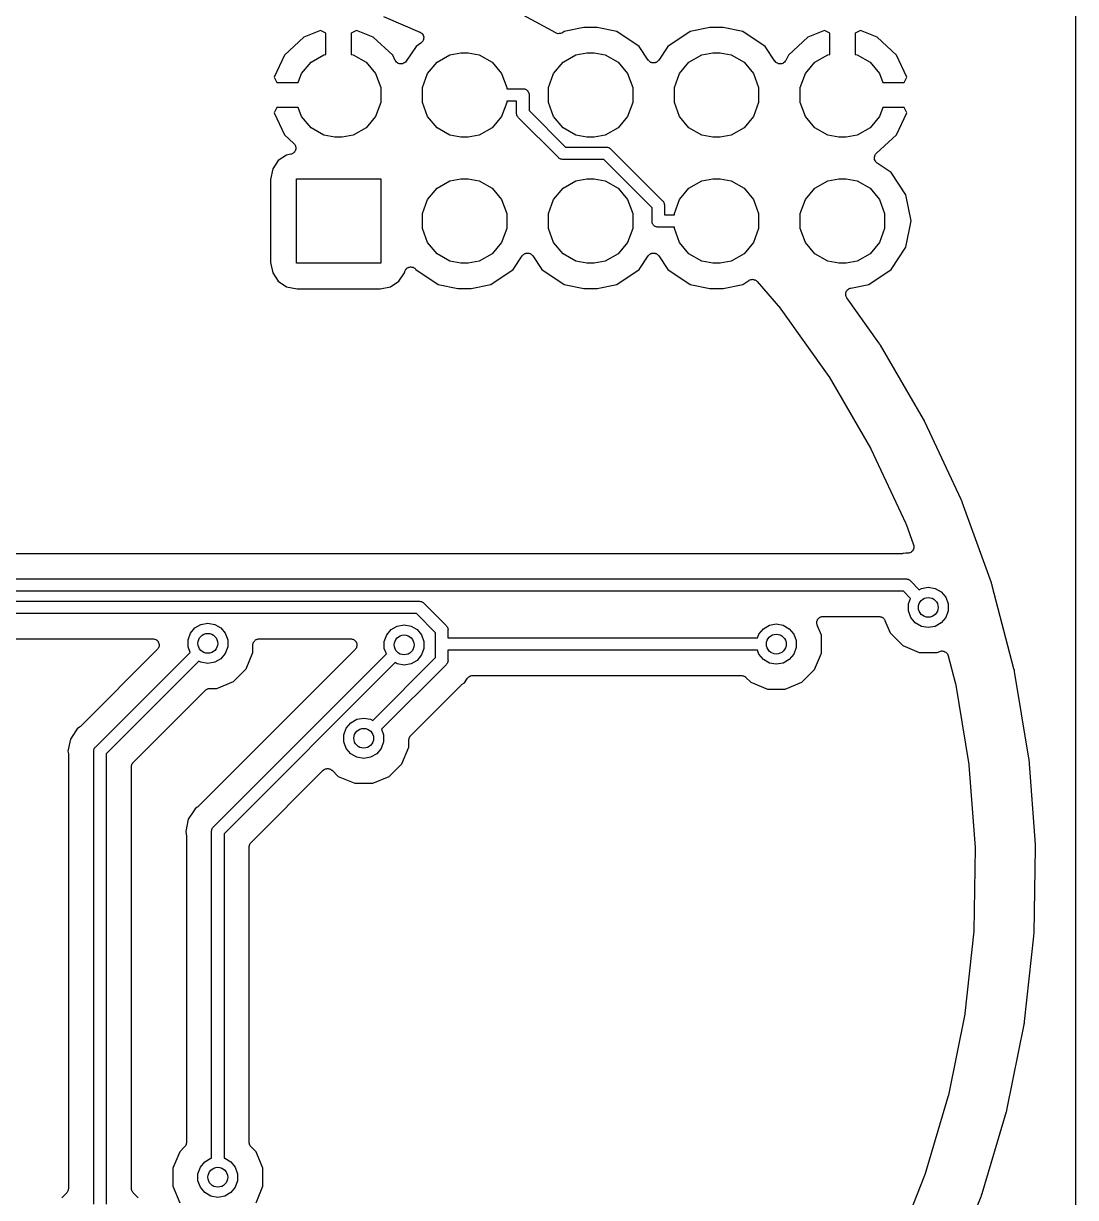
# Model space of a CAD drawing. Extents: x 10 to 287, y -200 to -10.
# Drawn here: x 141.86 to 163.07, y -122.05 to -98.38 of the extents above; entities that cross this region are included whole.
import ezdxf

# ---------------------------------------------------------------- set-up
doc = ezdxf.new("R2010")
doc.units = 0
doc.header["$MEASUREMENT"] = 0
doc.layers.add('BLACK', color=7, linetype='CONTINUOUS')

msp = doc.modelspace()

# ---------------------------------------------------------------- linework, layer by layer
at = {"layer": 'BLACK', "linetype": 'CONTINUOUS'}
for p, q in [((163.068, -79.375), (163.068, -136.271)), ((152.592, -98.5726), (151.212, -97.8215)), ((149.118, -98.2386), (149.849, -98.5544)), ((147.511, -98.6592), (147.118, -99.0175)), ((147.846, -98.5207), (147.511, -98.6592)), ((147.955, -98.5784), (147.846, -98.5207)), ((147.955, -99.0037), (147.955, -98.5784)), ((148.572, -98.5207), (148.463, -98.5784)), ((148.463, -98.5784), (148.463, -99.0037)), ((148.907, -98.6592), (148.572, -98.5207)), ((149.3, -99.0175), (148.907, -98.6592)), ((149.849, -98.5544), (149.852, -98.5562)), ((149.852, -98.5562), (149.855, -98.5571)), ((149.855, -98.5571), (149.87, -98.5683)), ((149.87, -98.5683), (149.886, -98.5787)), ((149.886, -98.5787), (149.888, -98.5813)), ((149.888, -98.5813), (149.89, -98.5832)), ((149.89, -98.5832), (149.901, -98.5989)), ((149.901, -98.5989), (149.912, -98.614)), ((149.912, -98.614), (149.913, -98.6171)), ((149.913, -98.6171), (149.915, -98.6198)), ((149.915, -98.6198), (149.919, -98.6382)), ((149.919, -98.6382), (149.925, -98.6563)), ((149.923, -98.6815), (149.922, -98.7003)), ((149.925, -98.6627), (149.923, -98.6815)), ((149.925, -98.6563), (149.925, -98.6595)), ((149.925, -98.6595), (149.925, -98.6627)), ((152.595, -98.5734), (152.592, -98.5726)), ((152.597, -98.5749), (152.595, -98.5734)), ((152.616, -98.5804), (152.597, -98.5749)), ((152.634, -98.5866), (152.616, -98.5804)), ((152.637, -98.5865), (152.634, -98.5866)), ((152.639, -98.5873), (152.637, -98.5865)), ((152.659, -98.586), (152.639, -98.5873)), ((152.678, -98.5855), (152.659, -98.586)), ((152.681, -98.5845), (152.678, -98.5855)), ((152.683, -98.5844), (152.681, -98.5845)), ((152.701, -98.5765), (152.683, -98.5844)), ((152.719, -98.5694), (152.701, -98.5765)), ((152.721, -98.5677), (152.719, -98.5694)), ((152.723, -98.5666), (152.721, -98.5677)), ((152.759, -98.5428), (152.723, -98.5666)), ((153.155, -98.464), (152.759, -98.5428)), ((153.423, -98.464), (153.155, -98.464)), ((153.819, -98.5428), (153.423, -98.464)), ((154.268, -98.8429), (153.819, -98.5428)), ((155.299, -98.5428), (154.85, -98.8429)), ((155.695, -98.464), (155.299, -98.5428)), ((155.963, -98.464), (155.695, -98.464)), ((156.359, -98.5428), (155.963, -98.464)), ((156.808, -98.8429), (156.359, -98.5428)), ((157.671, -98.6592), (157.278, -99.0175)), ((158.006, -98.5207), (157.671, -98.6592)), ((158.115, -98.5784), (158.006, -98.5207)), ((158.115, -99.0037), (158.115, -98.5784)), ((158.732, -98.5207), (158.623, -98.5784)), ((158.623, -98.5784), (158.623, -99.0037)), ((159.067, -98.6592), (158.732, -98.5207)), ((159.46, -99.0175), (159.067, -98.6592)), ((149.77, -98.8429), (149.571, -99.141)), ((149.869, -98.7766), (149.77, -98.8429)), ((149.872, -98.7743), (149.869, -98.7766)), ((149.874, -98.7729), (149.872, -98.7743)), ((149.887, -98.7592), (149.874, -98.7729)), ((149.901, -98.7461), (149.887, -98.7592)), ((149.903, -98.7432), (149.901, -98.7461)), ((149.905, -98.7408), (149.903, -98.7432)), ((149.912, -98.7235), (149.905, -98.7408)), ((149.921, -98.7065), (149.912, -98.7235)), ((149.922, -98.7003), (149.921, -98.7033)), ((149.921, -98.7033), (149.921, -98.7065)), ((154.453, -99.1203), (154.268, -98.8429)), ((154.85, -98.8429), (154.665, -99.1203)), ((157.007, -99.141), (156.808, -98.8429)), ((147.118, -99.0175), (146.909, -99.462)), ((147.654, -99.1608), (147.914, -99.0109)), ((147.914, -99.0109), (147.955, -99.0037)), ((148.463, -99.0037), (148.504, -99.0109)), ((148.504, -99.0109), (148.764, -99.1608)), ((149.35, -99.1245), (149.3, -99.0175)), ((149.351, -99.1255), (149.35, -99.1245)), ((149.351, -99.1266), (149.351, -99.1255)), ((149.364, -99.1435), (149.351, -99.1266)), ((149.376, -99.1605), (149.364, -99.1435)), ((149.569, -99.143), (149.555, -99.1578)), ((149.57, -99.1419), (149.569, -99.143)), ((149.571, -99.141), (149.57, -99.1419)), ((150.194, -99.1608), (150.454, -99.0109)), ((150.454, -99.0109), (150.675, -98.972)), ((150.675, -98.972), (150.823, -98.972)), ((150.823, -98.972), (151.044, -99.0109)), ((151.044, -99.0109), (151.304, -99.1608)), ((152.734, -99.1608), (152.994, -99.0109)), ((152.994, -99.0109), (153.215, -98.972)), ((153.215, -98.972), (153.363, -98.972)), ((153.363, -98.972), (153.584, -99.0109)), ((153.584, -99.0109), (153.844, -99.1608)), ((154.463, -99.1303), (154.453, -99.1203)), ((154.471, -99.1415), (154.463, -99.1303)), ((154.478, -99.1461), (154.471, -99.1415)), ((154.484, -99.1522), (154.478, -99.1461)), ((154.496, -99.1583), (154.484, -99.1522)), ((154.634, -99.1522), (154.622, -99.1583)), ((154.64, -99.1461), (154.634, -99.1522)), ((154.647, -99.1415), (154.64, -99.1461)), ((154.655, -99.1303), (154.647, -99.1415)), ((154.665, -99.1203), (154.655, -99.1303)), ((155.274, -99.1608), (155.534, -99.0109)), ((155.534, -99.0109), (155.755, -98.972)), ((155.755, -98.972), (155.903, -98.972)), ((155.903, -98.972), (156.124, -99.0109)), ((156.124, -99.0109), (156.384, -99.1608)), ((157.008, -99.1419), (157.007, -99.141)), ((157.009, -99.143), (157.008, -99.1419)), ((157.023, -99.1578), (157.009, -99.143)), ((157.214, -99.1435), (157.202, -99.1605)), ((157.227, -99.1266), (157.214, -99.1435)), ((157.228, -99.1245), (157.227, -99.1255)), ((157.227, -99.1255), (157.227, -99.1266)), ((157.278, -99.0175), (157.228, -99.1245)), ((157.814, -99.1608), (158.074, -99.0109)), ((158.074, -99.0109), (158.115, -99.0037)), ((158.623, -99.0037), (158.664, -99.0109)), ((158.664, -99.0109), (158.924, -99.1608)), ((159.669, -99.462), (159.46, -99.0175)), ((147.397, -99.568), (147.462, -99.3904)), ((147.462, -99.3904), (147.654, -99.1608)), ((148.764, -99.1608), (148.956, -99.3904)), ((148.956, -99.3904), (149.059, -99.6721)), ((149.377, -99.1612), (149.376, -99.1605)), ((149.377, -99.1622), (149.377, -99.1612)), ((149.395, -99.1738), (149.377, -99.1622)), ((149.412, -99.1857), (149.395, -99.1738)), ((149.413, -99.186), (149.412, -99.1857)), ((149.414, -99.1867), (149.413, -99.186)), ((149.434, -99.1917), (149.414, -99.1867)), ((149.454, -99.197), (149.434, -99.1917)), ((149.456, -99.1969), (149.454, -99.197)), ((149.457, -99.1972), (149.456, -99.1969)), ((149.478, -99.1949), (149.457, -99.1972)), ((149.498, -99.1931), (149.478, -99.1949)), ((149.499, -99.1925), (149.498, -99.1931)), ((149.501, -99.1924), (149.499, -99.1925)), ((149.519, -99.1832), (149.501, -99.1924)), ((149.538, -99.1743), (149.519, -99.1832)), ((149.539, -99.1734), (149.538, -99.1743)), ((149.54, -99.1729), (149.539, -99.1734)), ((149.555, -99.1578), (149.54, -99.1729)), ((149.899, -99.6721), (150.002, -99.3904)), ((150.002, -99.3904), (150.194, -99.1608)), ((151.304, -99.1608), (151.496, -99.3904)), ((151.496, -99.3904), (151.599, -99.6721)), ((152.439, -99.6721), (152.542, -99.3904)), ((152.542, -99.3904), (152.734, -99.1608)), ((153.844, -99.1608), (154.036, -99.3904)), ((154.036, -99.3904), (154.139, -99.6721)), ((154.508, -99.166), (154.496, -99.1583)), ((154.516, -99.168), (154.508, -99.166)), ((154.523, -99.1717), (154.516, -99.168)), ((154.537, -99.1732), (154.523, -99.1717)), ((154.551, -99.1765), (154.537, -99.1732)), ((154.559, -99.1756), (154.551, -99.1765)), ((154.567, -99.1765), (154.559, -99.1756)), ((154.581, -99.1732), (154.567, -99.1765)), ((154.595, -99.1717), (154.581, -99.1732)), ((154.602, -99.168), (154.595, -99.1717)), ((154.61, -99.166), (154.602, -99.168)), ((154.622, -99.1583), (154.61, -99.166)), ((154.979, -99.6721), (155.082, -99.3904)), ((155.082, -99.3904), (155.274, -99.1608)), ((156.384, -99.1608), (156.576, -99.3904)), ((156.576, -99.3904), (156.679, -99.6721)), ((157.038, -99.1729), (157.023, -99.1578)), ((157.039, -99.1734), (157.038, -99.1729)), ((157.04, -99.1743), (157.039, -99.1734)), ((157.059, -99.1832), (157.04, -99.1743)), ((157.077, -99.1924), (157.059, -99.1832)), ((157.079, -99.1925), (157.077, -99.1924)), ((157.08, -99.1931), (157.079, -99.1925)), ((157.1, -99.1949), (157.08, -99.1931)), ((157.121, -99.1972), (157.1, -99.1949)), ((157.122, -99.1969), (157.121, -99.1972)), ((157.124, -99.197), (157.122, -99.1969)), ((157.144, -99.1917), (157.124, -99.197)), ((157.164, -99.1867), (157.144, -99.1917)), ((157.165, -99.186), (157.164, -99.1867)), ((157.166, -99.1857), (157.165, -99.186)), ((157.183, -99.1738), (157.166, -99.1857)), ((157.201, -99.1622), (157.183, -99.1738)), ((157.202, -99.1605), (157.201, -99.1612)), ((157.201, -99.1612), (157.201, -99.1622)), ((157.519, -99.6721), (157.622, -99.3904)), ((157.622, -99.3904), (157.814, -99.1608)), ((158.924, -99.1608), (159.116, -99.3904)), ((159.116, -99.3904), (159.181, -99.568)), ((146.909, -99.462), (146.965, -99.568)), ((146.965, -99.568), (147.397, -99.568)), ((159.181, -99.568), (159.613, -99.568)), ((159.613, -99.568), (159.669, -99.462)), ((149.059, -99.6721), (149.059, -99.9719)), ((149.899, -99.9719), (149.899, -99.6721)), ((151.599, -99.6721), (151.599, -99.697)), ((151.599, -99.697), (151.946, -99.697)), ((151.946, -99.697), (151.957, -99.7008)), ((151.957, -99.7008), (151.968, -99.7027)), ((151.968, -99.7027), (151.977, -99.7083)), ((151.977, -99.7083), (151.988, -99.7121)), ((151.988, -99.7121), (151.996, -99.7192)), ((151.996, -99.7192), (152.006, -99.7248)), ((152.006, -99.7248), (152.013, -99.7333)), ((152.013, -99.7333), (152.022, -99.7404)), ((152.022, -99.7404), (152.027, -99.75)), ((152.027, -99.75), (152.034, -99.7585)), ((152.034, -99.7585), (152.038, -99.769)), ((152.038, -99.769), (152.044, -99.7786)), ((152.044, -99.7786), (152.046, -99.7895)), ((152.046, -99.7895), (152.049, -99.8)), ((152.049, -99.8), (152.049, -100.138)), ((152.439, -99.9719), (152.439, -99.6721)), ((154.139, -99.6721), (154.139, -99.9719)), ((154.979, -99.9719), (154.979, -99.6721)), ((156.679, -99.6721), (156.679, -99.9719)), ((157.519, -99.9719), (157.519, -99.6721)), ((146.965, -100.076), (146.909, -100.182)), ((147.397, -100.076), (146.965, -100.076)), ((147.462, -100.254), (147.397, -100.076)), ((149.059, -99.9719), (148.956, -100.254)), ((150.002, -100.254), (149.899, -99.9719)), ((151.599, -99.9719), (151.496, -100.254)), ((151.799, -99.947), (151.599, -99.947)), ((151.599, -99.947), (151.599, -99.9719)), ((151.799, -100.184), (151.799, -99.947)), ((152.542, -100.254), (152.439, -99.9719)), ((154.139, -99.9719), (154.036, -100.254)), ((155.082, -100.254), (154.979, -99.9719)), ((156.679, -99.9719), (156.576, -100.254)), ((157.622, -100.254), (157.519, -99.9719)), ((159.181, -100.076), (159.116, -100.254)), ((159.613, -100.076), (159.181, -100.076)), ((159.669, -100.182), (159.613, -100.076)), ((146.909, -100.182), (147.118, -100.627)), ((147.654, -100.483), (147.462, -100.254)), ((148.956, -100.254), (148.764, -100.483)), ((150.194, -100.483), (150.002, -100.254)), ((151.496, -100.254), (151.304, -100.483)), ((151.798, -100.2), (151.799, -100.184)), ((151.802, -100.216), (151.798, -100.2)), ((151.805, -100.233), (151.802, -100.216)), ((151.808, -100.238), (151.805, -100.233)), ((151.809, -100.243), (151.808, -100.238)), ((151.819, -100.257), (151.809, -100.243)), ((151.827, -100.271), (151.819, -100.257)), ((151.84, -100.282), (151.827, -100.271)), ((152.64, -101.082), (151.84, -100.282)), ((152.049, -100.138), (152.784, -100.872)), ((152.734, -100.483), (152.542, -100.254)), ((154.036, -100.254), (153.844, -100.483)), ((155.274, -100.483), (155.082, -100.254)), ((156.576, -100.254), (156.384, -100.483)), ((157.814, -100.483), (157.622, -100.254)), ((159.116, -100.254), (158.924, -100.483)), ((159.46, -100.627), (159.669, -100.182)), ((147.914, -100.633), (147.654, -100.483)), ((148.764, -100.483), (148.504, -100.633)), ((150.454, -100.633), (150.194, -100.483)), ((151.304, -100.483), (151.044, -100.633)), ((152.994, -100.633), (152.734, -100.483)), ((153.844, -100.483), (153.584, -100.633)), ((155.534, -100.633), (155.274, -100.483)), ((156.384, -100.483), (156.124, -100.633)), ((158.074, -100.633), (157.814, -100.483)), ((158.924, -100.483), (158.664, -100.633)), ((147.118, -100.627), (147.306, -100.798)), ((147.306, -100.798), (147.311, -100.804)), ((147.311, -100.804), (147.316, -100.808)), ((147.316, -100.808), (147.324, -100.821)), ((148.135, -100.672), (147.914, -100.633)), ((148.283, -100.672), (148.135, -100.672)), ((148.504, -100.633), (148.283, -100.672)), ((150.675, -100.672), (150.454, -100.633)), ((150.823, -100.672), (150.675, -100.672)), ((151.044, -100.633), (150.823, -100.672)), ((153.215, -100.672), (152.994, -100.633)), ((153.363, -100.672), (153.215, -100.672)), ((153.584, -100.633), (153.363, -100.672)), ((155.755, -100.672), (155.534, -100.633)), ((155.903, -100.672), (155.755, -100.672)), ((156.124, -100.633), (155.903, -100.672)), ((158.295, -100.672), (158.074, -100.633)), ((158.443, -100.672), (158.295, -100.672)), ((158.664, -100.633), (158.443, -100.672)), ((159.054, -100.997), (159.46, -100.627)), ((147.161, -101.033), (146.993, -101.146)), ((147.246, -101.017), (147.161, -101.033)), ((147.252, -101.014), (147.246, -101.017)), ((147.259, -101.013), (147.252, -101.014)), ((147.273, -101.006), (147.259, -101.013)), ((147.287, -101.001), (147.273, -101.006)), ((147.292, -100.996), (147.287, -101.001)), ((147.298, -100.993), (147.292, -100.996)), ((147.309, -100.981), (147.298, -100.993)), ((147.32, -100.972), (147.309, -100.981)), ((147.323, -100.965), (147.32, -100.972)), ((147.328, -100.96), (147.323, -100.965)), ((147.324, -100.821), (147.333, -100.833)), ((147.334, -100.946), (147.328, -100.96)), ((147.333, -100.833), (147.336, -100.84)), ((147.341, -100.933), (147.334, -100.946)), ((147.336, -100.84), (147.339, -100.846)), ((147.339, -100.846), (147.342, -100.861)), ((147.342, -100.926), (147.341, -100.933)), ((147.342, -100.861), (147.347, -100.875)), ((147.345, -100.919), (147.342, -100.926)), ((147.346, -100.904), (147.345, -100.919)), ((147.347, -100.875), (147.346, -100.882)), ((147.346, -100.882), (147.348, -100.889)), ((147.348, -100.889), (147.346, -100.904)), ((152.784, -100.872), (153.601, -100.872)), ((153.601, -100.872), (153.617, -100.871)), ((153.617, -100.871), (153.633, -100.875)), ((153.633, -100.875), (153.65, -100.878)), ((153.65, -100.878), (153.654, -100.881)), ((153.654, -100.881), (153.66, -100.882)), ((153.66, -100.882), (153.673, -100.892)), ((153.673, -100.892), (153.688, -100.9)), ((153.688, -100.9), (153.698, -100.913)), ((153.698, -100.913), (154.738, -101.953)), ((159.019, -101.057), (159.023, -101.039)), ((159.023, -101.039), (159.025, -101.036)), ((159.025, -101.036), (159.027, -101.032)), ((159.027, -101.032), (159.038, -101.018)), ((159.038, -101.018), (159.047, -101.003)), ((159.047, -101.003), (159.051, -101)), ((159.051, -101), (159.054, -100.997)), ((146.993, -101.146), (146.88, -101.314)), ((152.651, -101.095), (152.64, -101.082)), ((152.665, -101.103), (152.651, -101.095)), ((152.679, -101.112), (152.665, -101.103)), ((152.684, -101.114), (152.679, -101.112)), ((152.689, -101.117), (152.684, -101.114)), ((152.705, -101.119), (152.689, -101.117)), ((152.721, -101.124), (152.705, -101.119)), ((152.738, -101.122), (152.721, -101.124)), ((153.554, -101.122), (152.738, -101.122)), ((154.529, -102.097), (153.554, -101.122)), ((159.012, -101.082), (159.014, -101.078)), ((159.014, -101.1), (159.012, -101.082)), ((159.013, -101.074), (159.019, -101.057)), ((159.014, -101.078), (159.013, -101.074)), ((159.015, -101.118), (159.014, -101.1)), ((159.017, -101.122), (159.015, -101.118)), ((159.017, -101.126), (159.017, -101.122)), ((159.025, -101.142), (159.017, -101.126)), ((159.032, -101.159), (159.025, -101.142)), ((159.035, -101.162), (159.032, -101.159)), ((159.037, -101.166), (159.035, -101.162)), ((159.05, -101.178), (159.037, -101.166)), ((159.062, -101.191), (159.05, -101.178)), ((159.065, -101.193), (159.062, -101.191)), ((159.069, -101.196), (159.065, -101.193)), ((159.348, -101.383), (159.069, -101.196)), ((146.88, -101.314), (146.839, -101.525)), ((147.359, -103.212), (147.359, -101.512)), ((147.359, -101.512), (149.059, -101.512)), ((149.059, -101.512), (149.059, -103.212)), ((150.454, -101.551), (150.675, -101.512)), ((150.675, -101.512), (150.823, -101.512)), ((150.823, -101.512), (151.044, -101.551)), ((152.994, -101.551), (153.215, -101.512)), ((153.215, -101.512), (153.363, -101.512)), ((153.363, -101.512), (153.584, -101.551)), ((155.534, -101.551), (155.755, -101.512)), ((155.755, -101.512), (155.903, -101.512)), ((155.903, -101.512), (156.124, -101.551)), ((158.074, -101.551), (158.295, -101.512)), ((158.295, -101.512), (158.443, -101.512)), ((158.443, -101.512), (158.664, -101.551)), ((159.648, -101.832), (159.348, -101.383)), ((146.839, -101.525), (146.839, -103.199)), ((150.002, -101.93), (150.194, -101.701)), ((150.194, -101.701), (150.454, -101.551)), ((151.044, -101.551), (151.304, -101.701)), ((151.304, -101.701), (151.496, -101.93)), ((152.542, -101.93), (152.734, -101.701)), ((152.734, -101.701), (152.994, -101.551)), ((153.584, -101.551), (153.844, -101.701)), ((153.844, -101.701), (154.036, -101.93)), ((155.082, -101.93), (155.274, -101.701)), ((155.274, -101.701), (155.534, -101.551)), ((156.124, -101.551), (156.384, -101.701)), ((156.384, -101.701), (156.576, -101.93)), ((157.622, -101.93), (157.814, -101.701)), ((157.814, -101.701), (158.074, -101.551)), ((158.664, -101.551), (158.924, -101.701)), ((158.924, -101.701), (159.116, -101.93)), ((149.899, -102.212), (150.002, -101.93)), ((151.496, -101.93), (151.599, -102.212)), ((152.439, -102.212), (152.542, -101.93)), ((154.036, -101.93), (154.139, -102.212)), ((154.738, -101.953), (154.751, -101.963)), ((154.751, -101.963), (154.759, -101.978)), ((154.759, -101.978), (154.769, -101.991)), ((154.769, -101.991), (154.77, -101.997)), ((154.979, -102.212), (155.082, -101.93)), ((156.576, -101.93), (156.679, -102.212)), ((157.519, -102.212), (157.622, -101.93)), ((159.116, -101.93), (159.219, -102.212)), ((159.754, -102.362), (159.648, -101.832)), ((149.899, -102.512), (149.899, -102.212)), ((151.599, -102.212), (151.599, -102.512)), ((152.439, -102.512), (152.439, -102.212)), ((154.139, -102.212), (154.139, -102.512)), ((154.529, -102.34), (154.529, -102.097)), ((154.77, -101.997), (154.773, -102.001)), ((154.773, -102.001), (154.776, -102.018)), ((154.776, -102.018), (154.78, -102.034)), ((154.78, -102.034), (154.779, -102.05)), ((154.779, -102.05), (154.779, -102.237)), ((154.979, -102.237), (154.979, -102.212)), ((156.679, -102.212), (156.679, -102.512)), ((157.519, -102.512), (157.519, -102.212)), ((159.219, -102.212), (159.219, -102.512)), ((154.529, -102.384), (154.529, -102.34)), ((154.529, -102.34), (154.529, -102.34)), ((154.533, -102.394), (154.529, -102.384)), ((154.534, -102.405), (154.533, -102.394)), ((154.54, -102.415), (154.534, -102.405)), ((154.544, -102.425), (154.54, -102.415)), ((154.551, -102.434), (154.544, -102.425)), ((154.556, -102.444), (154.551, -102.434)), ((154.565, -102.451), (154.556, -102.444)), ((154.572, -102.459), (154.565, -102.451)), ((154.582, -102.465), (154.572, -102.459)), ((154.59, -102.472), (154.582, -102.465)), ((154.779, -102.237), (154.979, -102.237)), ((159.648, -102.892), (159.754, -102.362)), ((150.002, -102.794), (149.899, -102.512)), ((151.599, -102.512), (151.496, -102.794)), ((152.542, -102.794), (152.439, -102.512)), ((154.139, -102.512), (154.036, -102.794)), ((154.601, -102.476), (154.59, -102.472)), ((154.61, -102.481), (154.601, -102.476)), ((154.621, -102.483), (154.61, -102.481)), ((154.632, -102.487), (154.621, -102.483)), ((154.979, -102.487), (154.632, -102.487)), ((154.979, -102.512), (154.979, -102.487)), ((155.082, -102.794), (154.979, -102.512)), ((156.679, -102.512), (156.576, -102.794)), ((157.622, -102.794), (157.519, -102.512)), ((159.219, -102.512), (159.116, -102.794)), ((150.194, -103.023), (150.002, -102.794)), ((151.496, -102.794), (151.304, -103.023)), ((152.734, -103.023), (152.542, -102.794)), ((154.036, -102.794), (153.844, -103.023)), ((155.274, -103.023), (155.082, -102.794)), ((156.576, -102.794), (156.384, -103.023)), ((157.814, -103.023), (157.622, -102.794)), ((159.116, -102.794), (158.924, -103.023)), ((159.348, -103.341), (159.648, -102.892)), ((150.454, -103.173), (150.194, -103.023)), ((150.675, -103.212), (150.454, -103.173)), ((151.044, -103.173), (150.823, -103.212)), ((151.304, -103.023), (151.044, -103.173)), ((151.728, -103.341), (151.913, -103.064)), ((151.913, -103.064), (151.923, -103.054)), ((151.923, -103.054), (151.931, -103.042)), ((151.931, -103.042), (151.938, -103.038)), ((151.938, -103.038), (151.944, -103.032)), ((151.944, -103.032), (151.956, -103.026)), ((151.956, -103.026), (151.968, -103.018)), ((151.968, -103.018), (151.976, -103.016)), ((151.976, -103.016), (151.983, -103.012)), ((151.983, -103.012), (151.997, -103.011)), ((151.997, -103.011), (152.011, -103.008)), ((152.011, -103.008), (152.019, -103.008)), ((152.019, -103.008), (152.027, -103.008)), ((152.027, -103.008), (152.041, -103.011)), ((152.041, -103.011), (152.055, -103.012)), ((152.055, -103.012), (152.062, -103.016)), ((152.062, -103.016), (152.07, -103.018)), ((152.07, -103.018), (152.082, -103.026)), ((152.082, -103.026), (152.094, -103.032)), ((152.094, -103.032), (152.1, -103.038)), ((152.1, -103.038), (152.107, -103.042)), ((152.107, -103.042), (152.115, -103.054)), ((152.115, -103.054), (152.125, -103.064)), ((152.125, -103.064), (152.31, -103.341)), ((152.994, -103.173), (152.734, -103.023)), ((153.215, -103.212), (152.994, -103.173)), ((153.584, -103.173), (153.363, -103.212)), ((153.844, -103.023), (153.584, -103.173)), ((154.268, -103.341), (154.453, -103.064)), ((154.453, -103.064), (154.463, -103.054)), ((154.463, -103.054), (154.471, -103.042)), ((154.471, -103.042), (154.478, -103.038)), ((154.478, -103.038), (154.484, -103.032)), ((154.484, -103.032), (154.496, -103.026)), ((154.496, -103.026), (154.508, -103.018)), ((154.508, -103.018), (154.516, -103.016)), ((154.516, -103.016), (154.523, -103.012)), ((154.523, -103.012), (154.537, -103.011)), ((154.537, -103.011), (154.551, -103.008)), ((154.551, -103.008), (154.559, -103.008)), ((154.559, -103.008), (154.567, -103.008)), ((154.567, -103.008), (154.581, -103.011)), ((154.581, -103.011), (154.595, -103.012)), ((154.595, -103.012), (154.602, -103.016)), ((154.602, -103.016), (154.61, -103.018)), ((154.61, -103.018), (154.622, -103.026)), ((154.622, -103.026), (154.634, -103.032)), ((154.634, -103.032), (154.64, -103.038)), ((154.64, -103.038), (154.647, -103.042)), ((154.647, -103.042), (154.655, -103.054)), ((154.655, -103.054), (154.665, -103.064)), ((154.665, -103.064), (154.85, -103.341)), ((155.534, -103.173), (155.274, -103.023)), ((155.755, -103.212), (155.534, -103.173)), ((156.124, -103.173), (155.903, -103.212)), ((156.384, -103.023), (156.124, -103.173)), ((158.074, -103.173), (157.814, -103.023)), ((158.295, -103.212), (158.074, -103.173)), ((158.664, -103.173), (158.443, -103.212)), ((158.924, -103.023), (158.664, -103.173)), ((146.839, -103.199), (146.88, -103.41)), ((146.88, -103.41), (146.993, -103.578)), ((149.059, -103.212), (147.359, -103.212)), ((149.425, -103.578), (149.538, -103.41)), ((149.538, -103.41), (149.542, -103.39)), ((149.542, -103.39), (149.548, -103.374)), ((149.548, -103.374), (149.552, -103.358)), ((149.552, -103.358), (149.556, -103.354)), ((149.556, -103.354), (149.558, -103.348)), ((149.558, -103.348), (149.569, -103.336)), ((149.569, -103.336), (149.578, -103.323)), ((149.578, -103.323), (149.583, -103.32)), ((149.583, -103.32), (149.587, -103.315)), ((149.587, -103.315), (149.601, -103.307)), ((149.601, -103.307), (149.615, -103.298)), ((149.615, -103.298), (149.62, -103.297)), ((149.62, -103.297), (149.625, -103.294)), ((149.625, -103.294), (149.642, -103.292)), ((149.642, -103.292), (149.658, -103.288)), ((149.658, -103.288), (149.663, -103.288)), ((149.663, -103.288), (149.669, -103.287)), ((149.669, -103.287), (149.685, -103.291)), ((149.685, -103.291), (149.702, -103.292)), ((149.702, -103.292), (149.707, -103.295)), ((149.707, -103.295), (149.712, -103.296)), ((149.712, -103.296), (149.726, -103.305)), ((149.726, -103.305), (149.741, -103.312)), ((149.741, -103.312), (149.745, -103.316)), ((149.745, -103.316), (149.75, -103.319)), ((149.75, -103.319), (149.76, -103.332)), ((149.76, -103.332), (149.768, -103.34)), ((149.768, -103.34), (150.219, -103.641)), ((150.823, -103.212), (150.675, -103.212)), ((151.279, -103.641), (151.728, -103.341)), ((152.31, -103.341), (152.759, -103.641)), ((153.363, -103.212), (153.215, -103.212)), ((153.819, -103.641), (154.268, -103.341)), ((154.85, -103.341), (155.299, -103.641)), ((155.903, -103.212), (155.755, -103.212)), ((158.443, -103.212), (158.295, -103.212)), ((158.899, -103.641), (159.348, -103.341)), ((146.993, -103.578), (147.161, -103.691)), ((149.257, -103.691), (149.425, -103.578)), ((150.219, -103.641), (150.615, -103.72)), ((150.883, -103.72), (151.279, -103.641)), ((152.759, -103.641), (153.155, -103.72)), ((153.423, -103.72), (153.819, -103.641)), ((155.299, -103.641), (155.695, -103.72)), ((155.963, -103.72), (156.359, -103.641)), ((156.359, -103.641), (156.483, -103.559)), ((156.483, -103.559), (156.486, -103.557)), ((156.486, -103.557), (156.488, -103.555)), ((156.488, -103.555), (156.506, -103.548)), ((156.506, -103.548), (156.523, -103.541)), ((156.523, -103.541), (156.526, -103.541)), ((156.526, -103.541), (156.53, -103.539)), ((156.53, -103.539), (156.548, -103.539)), ((156.548, -103.539), (156.567, -103.538)), ((156.567, -103.538), (156.57, -103.539)), ((156.57, -103.539), (156.574, -103.539)), ((156.574, -103.539), (156.591, -103.545)), ((156.591, -103.545), (156.609, -103.55)), ((156.609, -103.55), (156.612, -103.552)), ((156.612, -103.552), (156.615, -103.553)), ((156.615, -103.553), (156.63, -103.565)), ((156.63, -103.565), (156.645, -103.576)), ((156.645, -103.576), (156.647, -103.579)), ((156.647, -103.579), (156.649, -103.581)), ((156.649, -103.581), (157.118, -104.128)), ((158.536, -103.713), (158.899, -103.641)), ((147.161, -103.691), (147.372, -103.732)), ((147.372, -103.732), (149.046, -103.732)), ((149.046, -103.732), (149.257, -103.691)), ((150.615, -103.72), (150.883, -103.72)), ((153.155, -103.72), (153.423, -103.72)), ((155.695, -103.72), (155.963, -103.72)), ((158.434, -103.841), (158.435, -103.834)), ((158.437, -103.856), (158.434, -103.841)), ((158.435, -103.828), (158.439, -103.813)), ((158.435, -103.834), (158.435, -103.828)), ((158.439, -103.872), (158.437, -103.856)), ((158.439, -103.813), (158.441, -103.797)), ((158.442, -103.878), (158.439, -103.872)), ((158.441, -103.797), (158.444, -103.791)), ((158.443, -103.884), (158.442, -103.878)), ((158.451, -103.897), (158.443, -103.884)), ((158.444, -103.791), (158.446, -103.785)), ((158.446, -103.785), (158.455, -103.772)), ((158.455, -103.772), (158.462, -103.758)), ((158.462, -103.758), (158.467, -103.754)), ((158.467, -103.754), (158.471, -103.749)), ((158.471, -103.749), (158.483, -103.74)), ((158.483, -103.74), (158.495, -103.729)), ((158.495, -103.729), (158.501, -103.727)), ((158.501, -103.727), (158.507, -103.723)), ((158.507, -103.723), (158.522, -103.719)), ((158.522, -103.719), (158.536, -103.713)), ((158.458, -103.912), (158.451, -103.897)), ((159.1, -104.815), (158.458, -103.912)), ((157.118, -104.128), (157.121, -104.133)), ((157.121, -104.133), (157.125, -104.137)), ((157.125, -104.137), (158.091, -105.494)), ((159.12, -104.843), (159.1, -104.815)), ((159.124, -104.85), (159.12, -104.843)), ((159.126, -104.853), (159.124, -104.85)), ((159.127, -104.856), (159.126, -104.853)), ((159.133, -104.865), (159.127, -104.856)), ((160.003, -106.358), (159.133, -104.865)), ((158.091, -105.494), (158.094, -105.499)), ((158.094, -105.499), (158.098, -105.504)), ((158.098, -105.504), (158.937, -106.943)), ((160.02, -106.388), (160.003, -106.358)), ((160.023, -106.396), (160.02, -106.388)), ((160.025, -106.399), (160.023, -106.396)), ((160.026, -106.402), (160.025, -106.399)), ((160.031, -106.411), (160.026, -106.402)), ((160.763, -107.977), (160.031, -106.411)), ((158.937, -106.943), (158.939, -106.948)), ((158.939, -106.948), (158.942, -106.953)), ((158.942, -106.953), (159.648, -108.463)), ((160.776, -108.008), (160.763, -107.977)), ((160.779, -108.016), (160.776, -108.008)), ((160.781, -108.019), (160.779, -108.016)), ((160.782, -108.023), (160.781, -108.019)), ((160.785, -108.032), (160.782, -108.023)), ((161.372, -109.657), (160.785, -108.032)), ((159.648, -108.463), (159.649, -108.468)), ((159.649, -108.468), (159.652, -108.473)), ((159.652, -108.473), (159.802, -108.89)), ((159.574, -109.068), (136.574, -109.068)), ((159.586, -109.066), (159.574, -109.068)), ((159.598, -109.065), (159.586, -109.066)), ((159.648, -109.055), (159.598, -109.065)), ((159.658, -109.057), (159.648, -109.055)), ((159.659, -109.057), (159.658, -109.057)), ((159.66, -109.058), (159.659, -109.057)), ((159.681, -109.058), (159.66, -109.058)), ((159.702, -109.058), (159.681, -109.058)), ((159.703, -109.058), (159.702, -109.058)), ((159.705, -109.058), (159.703, -109.058)), ((159.724, -109.051), (159.705, -109.058)), ((159.744, -109.044), (159.724, -109.051)), ((159.745, -109.043), (159.744, -109.044)), ((159.746, -109.043), (159.745, -109.043)), ((159.762, -109.03), (159.746, -109.043)), ((159.778, -109.017), (159.762, -109.03)), ((159.779, -109.016), (159.778, -109.017)), ((159.78, -109.015), (159.779, -109.016)), ((159.79, -108.997), (159.78, -109.015)), ((159.801, -108.979), (159.79, -108.997)), ((159.802, -108.977), (159.801, -108.978)), ((159.801, -108.978), (159.801, -108.979)), ((159.802, -108.89), (159.803, -108.891)), ((159.806, -108.956), (159.802, -108.977)), ((159.803, -108.891), (159.803, -108.892)), ((159.803, -108.892), (159.806, -108.913)), ((159.806, -108.913), (159.81, -108.933)), ((159.81, -108.936), (159.806, -108.956)), ((159.81, -108.933), (159.81, -108.934)), ((159.81, -108.934), (159.81, -108.936)), ((136.311, -109.576), (159.643, -109.576)), ((159.643, -109.576), (159.659, -109.574)), ((159.659, -109.574), (159.675, -109.579)), ((159.675, -109.579), (159.692, -109.582)), ((159.692, -109.582), (159.697, -109.584)), ((159.697, -109.584), (159.702, -109.586)), ((159.702, -109.586), (159.716, -109.595)), ((159.716, -109.595), (159.73, -109.604)), ((159.73, -109.604), (159.741, -109.616)), ((159.741, -109.616), (159.918, -109.794)), ((159.918, -109.794), (159.96, -109.77)), ((159.96, -109.77), (160.099, -109.745)), ((160.099, -109.745), (160.238, -109.77)), ((160.238, -109.77), (160.36, -109.84)), ((161.383, -109.69), (161.372, -109.657)), ((161.385, -109.698), (161.383, -109.69)), ((161.386, -109.701), (161.385, -109.698)), ((161.387, -109.705), (161.386, -109.701)), ((161.39, -109.715), (161.387, -109.705)), ((161.827, -111.387), (161.39, -109.715)), ((159.597, -109.826), (136.265, -109.826)), ((137.138, -110.026), (149.827, -110.026)), ((149.827, -110.026), (149.843, -110.025)), ((149.843, -110.025), (149.859, -110.029)), ((149.859, -110.029), (149.876, -110.032)), ((149.876, -110.032), (149.881, -110.035)), ((149.881, -110.035), (149.886, -110.036)), ((149.886, -110.036), (149.9, -110.046)), ((159.739, -109.969), (159.597, -109.826)), ((159.699, -110.081), (159.739, -109.969)), ((160.36, -109.84), (160.45, -109.948)), ((160.45, -109.948), (160.499, -110.081)), ((149.781, -110.276), (137.184, -110.276)), ((150.166, -110.661), (149.781, -110.276)), ((149.9, -110.046), (149.914, -110.054)), ((149.914, -110.054), (149.925, -110.067)), ((149.925, -110.067), (150.375, -110.517)), ((159.699, -110.222), (159.699, -110.081)), ((159.747, -110.354), (159.699, -110.222)), ((160.499, -110.222), (160.45, -110.354)), ((160.499, -110.081), (160.499, -110.222)), ((145.312, -110.565), (145.434, -110.495)), ((145.434, -110.495), (145.573, -110.47)), ((145.573, -110.47), (145.712, -110.495)), ((145.712, -110.495), (145.834, -110.565)), ((149.393, -110.526), (149.531, -110.501)), ((149.531, -110.501), (149.67, -110.526)), ((156.774, -110.58), (156.896, -110.509)), ((156.896, -110.509), (157.035, -110.485)), ((157.035, -110.485), (157.174, -110.509)), ((157.174, -110.509), (157.296, -110.58)), ((157.85, -110.466), (157.852, -110.453)), ((157.852, -110.475), (157.85, -110.466)), ((157.852, -110.439), (157.855, -110.431)), ((157.852, -110.453), (157.852, -110.439)), ((157.852, -110.483), (157.852, -110.475)), ((157.857, -110.496), (157.852, -110.483)), ((157.855, -110.431), (157.856, -110.423)), ((157.856, -110.423), (157.863, -110.41)), ((157.86, -110.51), (157.857, -110.496)), ((157.943, -110.71), (157.86, -110.51)), ((157.863, -110.41), (157.867, -110.397)), ((157.867, -110.397), (157.873, -110.391)), ((157.873, -110.391), (157.876, -110.384)), ((157.876, -110.384), (157.887, -110.374)), ((157.887, -110.374), (157.896, -110.364)), ((157.896, -110.364), (157.903, -110.359)), ((157.903, -110.359), (157.909, -110.354)), ((157.909, -110.354), (157.922, -110.348)), ((157.922, -110.348), (157.934, -110.342)), ((157.934, -110.342), (157.942, -110.34)), ((157.942, -110.34), (157.95, -110.337)), ((157.95, -110.337), (157.964, -110.336)), ((157.964, -110.336), (157.977, -110.334)), ((157.977, -110.334), (159.107, -110.334)), ((159.107, -110.334), (159.115, -110.335)), ((159.115, -110.335), (159.123, -110.335)), ((159.123, -110.335), (159.136, -110.339)), ((159.136, -110.339), (159.15, -110.342)), ((159.15, -110.342), (159.157, -110.346)), ((159.157, -110.346), (159.165, -110.348)), ((159.165, -110.348), (159.176, -110.357)), ((159.176, -110.357), (159.188, -110.364)), ((159.188, -110.364), (159.194, -110.37)), ((159.194, -110.37), (159.2, -110.375)), ((159.2, -110.375), (159.208, -110.387)), ((159.208, -110.387), (159.217, -110.397)), ((159.217, -110.397), (159.22, -110.405)), ((159.22, -110.405), (159.224, -110.412)), ((159.224, -110.412), (159.329, -110.666)), ((159.838, -110.462), (159.747, -110.354)), ((159.96, -110.533), (159.838, -110.462)), ((160.36, -110.462), (160.238, -110.533)), ((160.45, -110.354), (160.36, -110.462)), ((145.173, -110.806), (145.222, -110.673)), ((145.222, -110.673), (145.312, -110.565)), ((145.834, -110.565), (145.925, -110.673)), ((145.925, -110.673), (145.973, -110.806)), ((149.131, -110.837), (149.18, -110.704)), ((149.18, -110.704), (149.27, -110.596)), ((149.27, -110.596), (149.393, -110.526)), ((149.67, -110.526), (149.793, -110.596)), ((149.793, -110.596), (149.883, -110.704)), ((149.883, -110.704), (149.931, -110.837)), ((150.165, -110.869), (150.166, -110.661)), ((150.375, -110.517), (150.388, -110.528)), ((150.388, -110.528), (150.396, -110.542)), ((150.396, -110.542), (150.406, -110.556)), ((150.406, -110.556), (150.407, -110.561)), ((150.407, -110.561), (150.41, -110.566)), ((150.41, -110.566), (150.413, -110.582)), ((150.413, -110.582), (150.417, -110.598)), ((150.417, -110.598), (150.415, -110.615)), ((150.415, -110.615), (150.415, -110.766)), ((156.655, -110.766), (156.683, -110.688)), ((156.683, -110.688), (156.774, -110.58)), ((157.296, -110.58), (157.387, -110.688)), ((157.387, -110.688), (157.435, -110.82)), ((157.943, -111.071), (157.943, -110.71)), ((159.329, -110.666), (159.584, -110.921)), ((160.099, -110.557), (159.96, -110.533)), ((160.238, -110.533), (160.099, -110.557)), ((137.447, -110.784), (144.464, -110.784)), ((144.464, -110.784), (144.48, -110.787)), ((144.48, -110.787), (144.497, -110.789)), ((144.497, -110.789), (144.502, -110.791)), ((144.502, -110.791), (144.507, -110.792)), ((144.507, -110.792), (144.522, -110.8)), ((144.522, -110.8), (144.537, -110.807)), ((144.537, -110.807), (144.541, -110.811)), ((144.541, -110.811), (144.546, -110.814)), ((144.546, -110.814), (144.556, -110.827)), ((144.563, -110.987), (144.554, -111.001)), ((144.556, -110.827), (144.568, -110.838)), ((144.574, -110.975), (144.563, -110.987)), ((144.568, -110.838), (144.57, -110.843)), ((144.57, -110.843), (144.574, -110.848)), ((144.574, -110.848), (144.58, -110.863)), ((144.576, -110.969), (144.574, -110.975)), ((144.579, -110.965), (144.576, -110.969)), ((144.583, -110.949), (144.579, -110.965)), ((144.58, -110.863), (144.587, -110.878)), ((144.589, -110.933), (144.583, -110.949)), ((144.587, -110.878), (144.587, -110.884)), ((144.587, -110.884), (144.589, -110.889)), ((144.589, -110.889), (144.589, -110.906)), ((144.589, -110.906), (144.59, -110.922)), ((144.59, -110.922), (144.589, -110.928)), ((144.589, -110.928), (144.589, -110.933)), ((145.173, -110.947), (145.173, -110.806)), ((145.214, -111.059), (145.173, -110.947)), ((145.973, -110.947), (145.925, -111.08)), ((145.973, -110.806), (145.973, -110.947)), ((146.481, -110.911), (146.483, -110.9)), ((146.481, -111.057), (146.481, -110.911)), ((146.483, -110.889), (146.487, -110.879)), ((146.483, -110.9), (146.483, -110.889)), ((146.487, -110.879), (146.489, -110.868)), ((146.489, -110.868), (146.495, -110.858)), ((146.495, -110.858), (146.498, -110.848)), ((146.498, -110.848), (146.506, -110.839)), ((146.506, -110.839), (146.511, -110.83)), ((146.511, -110.83), (146.52, -110.822)), ((146.52, -110.822), (146.527, -110.814)), ((146.527, -110.814), (146.536, -110.808)), ((146.536, -110.808), (146.545, -110.801)), ((146.545, -110.801), (146.555, -110.797)), ((146.555, -110.797), (146.565, -110.792)), ((146.565, -110.792), (146.576, -110.79)), ((146.576, -110.79), (146.586, -110.786)), ((146.586, -110.786), (146.597, -110.786)), ((146.597, -110.786), (146.608, -110.784)), ((146.608, -110.784), (148.453, -110.784)), ((148.453, -110.784), (148.469, -110.787)), ((148.469, -110.787), (148.486, -110.789)), ((148.486, -110.789), (148.491, -110.791)), ((148.491, -110.791), (148.496, -110.792)), ((148.496, -110.792), (148.511, -110.8)), ((148.511, -110.8), (148.526, -110.807)), ((148.526, -110.807), (148.53, -110.811)), ((148.53, -110.811), (148.535, -110.814)), ((148.535, -110.814), (148.545, -110.827)), ((148.552, -110.987), (148.543, -111.001)), ((148.545, -110.827), (148.557, -110.838)), ((148.563, -110.975), (148.552, -110.987)), ((148.557, -110.838), (148.559, -110.843)), ((148.559, -110.843), (148.563, -110.848)), ((148.563, -110.848), (148.569, -110.863)), ((148.565, -110.969), (148.563, -110.975)), ((148.568, -110.965), (148.565, -110.969)), ((148.572, -110.949), (148.568, -110.965)), ((148.569, -110.863), (148.576, -110.878)), ((148.578, -110.933), (148.572, -110.949)), ((148.576, -110.878), (148.576, -110.884)), ((148.576, -110.884), (148.578, -110.889)), ((148.578, -110.889), (148.578, -110.906)), ((148.578, -110.906), (148.579, -110.922)), ((148.579, -110.922), (148.578, -110.928)), ((148.578, -110.928), (148.578, -110.933)), ((149.131, -110.978), (149.131, -110.837)), ((149.172, -111.09), (149.131, -110.978)), ((149.931, -110.978), (149.883, -111.11)), ((149.931, -110.837), (149.931, -110.978)), ((150.165, -110.913), (150.165, -110.869)), ((150.165, -111.163), (150.166, -110.913)), ((150.166, -110.913), (150.165, -110.913)), ((150.415, -110.766), (156.655, -110.766)), ((157.435, -110.961), (157.387, -111.094)), ((157.435, -110.82), (157.435, -110.961)), ((159.584, -110.921), (159.918, -111.059)), ((144.554, -111.001), (143.003, -112.552)), ((143.313, -112.96), (145.214, -111.059)), ((148.543, -111.001), (145.38, -114.164)), ((145.69, -114.572), (149.172, -111.09)), ((145.834, -111.188), (145.712, -111.258)), ((145.925, -111.08), (145.834, -111.188)), ((146.343, -111.391), (146.481, -111.057)), ((148.897, -112.431), (150.165, -111.163)), ((149.793, -111.219), (149.67, -111.289)), ((149.883, -111.11), (149.793, -111.219)), ((156.655, -111.016), (150.415, -111.016)), ((150.415, -111.016), (150.415, -111.209)), ((150.415, -111.209), (150.417, -111.226)), ((156.683, -111.094), (156.655, -111.016)), ((156.774, -111.202), (156.683, -111.094)), ((156.896, -111.272), (156.774, -111.202)), ((157.296, -111.202), (157.174, -111.272)), ((157.387, -111.094), (157.296, -111.202)), ((157.805, -111.405), (157.943, -111.071)), ((159.918, -111.059), (160.279, -111.059)), ((160.279, -111.059), (160.33, -111.038)), ((160.33, -111.038), (160.349, -111.034)), ((160.349, -111.034), (160.368, -111.029)), ((160.368, -111.029), (160.37, -111.029)), ((160.37, -111.029), (160.373, -111.029)), ((160.373, -111.029), (160.392, -111.031)), ((160.392, -111.031), (160.412, -111.033)), ((160.412, -111.033), (160.414, -111.034)), ((160.414, -111.034), (160.416, -111.035)), ((160.416, -111.035), (160.434, -111.044)), ((160.434, -111.044), (160.452, -111.052)), ((160.452, -111.052), (160.453, -111.054)), ((160.453, -111.054), (160.456, -111.055)), ((160.456, -111.055), (160.469, -111.069)), ((160.469, -111.069), (160.483, -111.083)), ((160.483, -111.083), (160.484, -111.086)), ((160.484, -111.086), (160.485, -111.087)), ((160.485, -111.087), (160.493, -111.106)), ((160.493, -111.106), (160.501, -111.124)), ((160.501, -111.124), (160.642, -111.663)), ((145.393, -111.234), (143.523, -113.104)), ((145.434, -111.258), (145.393, -111.234)), ((145.573, -111.283), (145.434, -111.258)), ((145.712, -111.258), (145.573, -111.283)), ((149.351, -111.265), (145.899, -114.716)), ((146.088, -111.646), (146.343, -111.391)), ((150.375, -111.307), (149.075, -112.607)), ((149.393, -111.289), (149.351, -111.265)), ((149.531, -111.314), (149.393, -111.289)), ((149.67, -111.289), (149.531, -111.314)), ((150.388, -111.296), (150.375, -111.307)), ((150.396, -111.282), (150.388, -111.296)), ((150.406, -111.268), (150.396, -111.282)), ((150.407, -111.263), (150.406, -111.268)), ((150.41, -111.258), (150.407, -111.263)), ((150.413, -111.242), (150.41, -111.258)), ((150.417, -111.226), (150.413, -111.242)), ((157.035, -111.297), (156.896, -111.272)), ((157.174, -111.272), (157.035, -111.297)), ((157.549, -111.66), (157.805, -111.405)), ((161.835, -111.42), (161.827, -111.387)), ((161.836, -111.428), (161.835, -111.42)), ((161.837, -111.432), (161.836, -111.428)), ((161.837, -111.435), (161.837, -111.432)), ((161.839, -111.445), (161.837, -111.435)), ((162.123, -113.15), (161.839, -111.445)), ((145.754, -111.784), (146.088, -111.646)), ((150.704, -111.699), (150.747, -111.671)), ((150.747, -111.671), (150.798, -111.595)), ((150.798, -111.595), (150.808, -111.58)), ((150.798, -111.595), (150.798, -111.595)), ((150.808, -111.58), (150.82, -111.567)), ((150.82, -111.567), (150.832, -111.553)), ((150.832, -111.553), (150.835, -111.551)), ((150.835, -111.551), (150.838, -111.548)), ((150.838, -111.548), (150.854, -111.54)), ((150.854, -111.54), (150.87, -111.531)), ((150.87, -111.531), (150.874, -111.531)), ((150.874, -111.531), (150.878, -111.529)), ((150.878, -111.529), (150.895, -111.527)), ((150.895, -111.527), (150.913, -111.524)), ((150.913, -111.524), (156.331, -111.524)), ((156.331, -111.524), (156.337, -111.525)), ((156.337, -111.525), (156.342, -111.524)), ((156.342, -111.524), (156.358, -111.528)), ((156.358, -111.528), (156.375, -111.531)), ((156.375, -111.531), (156.38, -111.534)), ((156.38, -111.534), (156.385, -111.536)), ((156.385, -111.536), (156.399, -111.545)), ((156.399, -111.545), (156.413, -111.553)), ((156.413, -111.553), (156.417, -111.558)), ((156.417, -111.558), (156.421, -111.561)), ((156.421, -111.561), (156.521, -111.66)), ((156.521, -111.66), (156.854, -111.799)), ((157.216, -111.799), (157.549, -111.66)), ((160.642, -111.663), (160.643, -111.669)), ((160.643, -111.669), (160.645, -111.675)), ((160.645, -111.675), (160.918, -113.318)), ((144.068, -113.277), (145.523, -111.822)), ((145.523, -111.822), (145.528, -111.818)), ((145.528, -111.818), (145.532, -111.814)), ((145.532, -111.814), (145.546, -111.806)), ((145.546, -111.806), (145.56, -111.796)), ((145.56, -111.796), (145.565, -111.795)), ((145.565, -111.795), (145.57, -111.792)), ((145.57, -111.792), (145.586, -111.789)), ((145.586, -111.789), (145.602, -111.785)), ((145.602, -111.785), (145.608, -111.785)), ((145.608, -111.785), (145.613, -111.784)), ((145.613, -111.784), (145.754, -111.784)), ((149.661, -112.739), (150.685, -111.715)), ((150.685, -111.715), (150.695, -111.708)), ((150.695, -111.708), (150.704, -111.699)), ((156.854, -111.799), (157.216, -111.799)), ((148.455, -112.478), (148.577, -112.407)), ((148.577, -112.407), (148.716, -112.383)), ((148.716, -112.383), (148.855, -112.407)), ((148.855, -112.407), (148.897, -112.431)), ((142.913, -112.638), (142.802, -112.805)), ((142.941, -112.596), (142.913, -112.638)), ((142.913, -112.638), (142.913, -112.638)), ((142.984, -112.567), (142.941, -112.596)), ((142.993, -112.559), (142.984, -112.567)), ((143.003, -112.552), (142.993, -112.559)), ((148.316, -112.718), (148.364, -112.586)), ((148.364, -112.586), (148.455, -112.478)), ((149.075, -112.607), (149.116, -112.718)), ((142.802, -112.805), (142.752, -113.052)), ((148.316, -112.86), (148.316, -112.718)), ((148.364, -112.992), (148.316, -112.86)), ((149.116, -112.86), (149.068, -112.992)), ((149.116, -112.718), (149.116, -112.86)), ((149.624, -112.829), (149.625, -112.823)), ((149.624, -112.97), (149.624, -112.829)), ((149.625, -112.818), (149.629, -112.802)), ((149.625, -112.823), (149.625, -112.818)), ((149.629, -112.802), (149.632, -112.785)), ((149.632, -112.785), (149.635, -112.781)), ((149.635, -112.781), (149.636, -112.775)), ((149.636, -112.775), (149.646, -112.762)), ((149.646, -112.762), (149.654, -112.747)), ((149.654, -112.747), (149.658, -112.744)), ((149.658, -112.744), (149.661, -112.739)), ((142.752, -113.052), (142.762, -113.102)), ((142.762, -113.102), (142.763, -113.115)), ((142.763, -113.115), (142.765, -113.127)), ((143.271, -113.041), (143.276, -113.025)), ((143.273, -113.058), (143.271, -113.041)), ((143.273, -122.179), (143.273, -113.058)), ((143.276, -113.025), (143.279, -113.009)), ((143.279, -113.009), (143.281, -113.004)), ((143.281, -113.004), (143.283, -112.998)), ((143.283, -112.998), (143.292, -112.985)), ((143.292, -112.985), (143.301, -112.971)), ((143.301, -112.971), (143.313, -112.96)), ((143.523, -113.104), (143.523, -122.179)), ((148.455, -113.1), (148.364, -112.992)), ((148.577, -113.171), (148.455, -113.1)), ((148.977, -113.1), (148.855, -113.171)), ((149.068, -112.992), (148.977, -113.1)), ((149.486, -113.303), (149.624, -112.97)), ((142.765, -113.127), (142.765, -121.859)), ((144.031, -113.356), (144.036, -113.34)), ((144.036, -113.34), (144.038, -113.323)), ((144.038, -113.323), (144.041, -113.319)), ((144.041, -113.319), (144.043, -113.313)), ((144.043, -113.313), (144.052, -113.3)), ((144.052, -113.3), (144.061, -113.285)), ((144.061, -113.285), (144.065, -113.282)), ((144.065, -113.282), (144.068, -113.277)), ((148.716, -113.195), (148.577, -113.171)), ((148.855, -113.171), (148.716, -113.195)), ((149.23, -113.559), (149.486, -113.303)), ((160.918, -113.318), (160.918, -113.324)), ((160.918, -113.324), (160.919, -113.33)), ((160.919, -113.33), (161.043, -114.991)), ((162.127, -113.184), (162.123, -113.15)), ((162.128, -113.192), (162.127, -113.184)), ((162.129, -113.196), (162.128, -113.192)), ((162.129, -113.199), (162.129, -113.196)), ((162.13, -113.209), (162.129, -113.199)), ((162.258, -114.933), (162.13, -113.209)), ((144.032, -113.361), (144.031, -113.356)), ((144.031, -113.367), (144.032, -113.361)), ((144.031, -121.859), (144.031, -113.367)), ((146.444, -114.89), (147.899, -113.435)), ((147.899, -113.435), (147.908, -113.429)), ((147.908, -113.429), (147.916, -113.421)), ((147.916, -113.421), (147.926, -113.416)), ((147.926, -113.416), (147.935, -113.41)), ((147.935, -113.41), (147.946, -113.407)), ((147.946, -113.407), (147.956, -113.402)), ((147.956, -113.402), (147.967, -113.402)), ((147.967, -113.402), (147.977, -113.399)), ((147.977, -113.399), (147.989, -113.4)), ((147.989, -113.4), (148, -113.399)), ((148, -113.399), (148.01, -113.402)), ((148.01, -113.402), (148.021, -113.402)), ((148.021, -113.402), (148.031, -113.407)), ((148.031, -113.407), (148.042, -113.41)), ((148.042, -113.41), (148.051, -113.416)), ((148.051, -113.416), (148.061, -113.421)), ((148.061, -113.421), (148.069, -113.429)), ((148.069, -113.429), (148.078, -113.435)), ((148.078, -113.435), (148.202, -113.559)), ((148.202, -113.559), (148.535, -113.697)), ((148.897, -113.697), (149.23, -113.559)), ((148.535, -113.697), (148.897, -113.697)), ((145.29, -114.251), (145.178, -114.418)), ((145.318, -114.208), (145.29, -114.251)), ((145.29, -114.251), (145.29, -114.251)), ((145.36, -114.18), (145.318, -114.208)), ((145.369, -114.171), (145.36, -114.18)), ((145.38, -114.164), (145.369, -114.171)), ((145.178, -114.418), (145.129, -114.665)), ((145.129, -114.665), (145.139, -114.715)), ((145.139, -114.715), (145.139, -114.727)), ((145.139, -114.727), (145.141, -114.739)), ((145.141, -114.739), (145.141, -120.933)), ((145.648, -114.654), (145.652, -114.638)), ((145.649, -114.67), (145.648, -114.654)), ((145.649, -121.253), (145.649, -114.67)), ((145.652, -114.638), (145.655, -114.621)), ((145.655, -114.621), (145.658, -114.616)), ((145.658, -114.616), (145.659, -114.611)), ((145.659, -114.611), (145.669, -114.597)), ((145.669, -114.597), (145.677, -114.583)), ((145.677, -114.583), (145.69, -114.572)), ((145.899, -114.716), (145.899, -121.253)), ((146.407, -114.979), (146.408, -114.974)), ((146.407, -120.933), (146.407, -114.979)), ((146.408, -114.968), (146.412, -114.952)), ((146.408, -114.974), (146.408, -114.968)), ((146.412, -114.952), (146.415, -114.936)), ((146.415, -114.936), (146.418, -114.931)), ((146.418, -114.931), (146.419, -114.926)), ((146.419, -114.926), (146.429, -114.912)), ((146.429, -114.912), (146.437, -114.898)), ((146.437, -114.898), (146.441, -114.894)), ((146.441, -114.894), (146.444, -114.89)), ((161.043, -115.003), (161.015, -116.669)), ((161.043, -114.991), (161.042, -114.997)), ((161.042, -114.997), (161.043, -115.003)), ((162.231, -116.72), (162.259, -114.993)), ((162.259, -114.967), (162.258, -114.933)), ((162.259, -114.975), (162.259, -114.967)), ((162.26, -114.979), (162.259, -114.975)), ((162.259, -114.983), (162.26, -114.979)), ((162.259, -114.993), (162.259, -114.983)), ((161.015, -116.68), (160.836, -118.337)), ((161.015, -116.669), (161.014, -116.674)), ((161.014, -116.674), (161.015, -116.68)), ((162.041, -118.498), (162.227, -116.78)), ((162.227, -116.77), (162.228, -116.767)), ((162.227, -116.78), (162.227, -116.77)), ((162.228, -116.763), (162.229, -116.755)), ((162.228, -116.767), (162.228, -116.763)), ((162.229, -116.755), (162.231, -116.72)), ((160.834, -118.348), (160.506, -119.982)), ((160.836, -118.337), (160.834, -118.342)), ((160.834, -118.342), (160.834, -118.348)), ((161.692, -120.252), (162.032, -118.558)), ((162.032, -118.558), (162.034, -118.548)), ((162.034, -118.548), (162.035, -118.544)), ((162.035, -118.541), (162.037, -118.533)), ((162.035, -118.544), (162.035, -118.541)), ((162.037, -118.533), (162.041, -118.498)), ((160.503, -119.993), (160.029, -121.59)), ((160.504, -119.987), (160.503, -119.993)), ((160.506, -119.982), (160.504, -119.987)), ((161.185, -121.967), (161.678, -120.31)), ((161.678, -120.31), (161.68, -120.3)), ((161.68, -120.3), (161.681, -120.297)), ((161.681, -120.297), (161.682, -120.293)), ((161.682, -120.293), (161.684, -120.286)), ((161.684, -120.286), (161.692, -120.252)), ((145.005, -121.123), (144.866, -121.457)), ((145.104, -121.023), (145.005, -121.123)), ((145.107, -121.019), (145.104, -121.023)), ((145.112, -121.015), (145.107, -121.019)), ((145.12, -121.001), (145.112, -121.015)), ((145.129, -120.987), (145.12, -121.001)), ((145.131, -120.982), (145.129, -120.987)), ((145.134, -120.977), (145.131, -120.982)), ((145.137, -120.961), (145.134, -120.977)), ((145.141, -120.945), (145.137, -120.961)), ((145.141, -120.933), (145.14, -120.939)), ((145.14, -120.939), (145.141, -120.945)), ((146.408, -120.939), (146.407, -120.933)), ((146.408, -120.945), (146.408, -120.939)), ((146.412, -120.961), (146.408, -120.945)), ((146.415, -120.977), (146.412, -120.961)), ((146.418, -120.982), (146.415, -120.977)), ((146.419, -120.987), (146.418, -120.982)), ((146.429, -121.001), (146.419, -120.987)), ((146.437, -121.015), (146.429, -121.001)), ((146.441, -121.019), (146.437, -121.015)), ((146.444, -121.023), (146.441, -121.019)), ((146.544, -121.123), (146.444, -121.023)), ((146.682, -121.457), (146.544, -121.123)), ((145.423, -121.434), (145.513, -121.326)), ((145.513, -121.326), (145.635, -121.256)), ((145.635, -121.256), (145.649, -121.253)), ((145.899, -121.253), (145.913, -121.256)), ((145.913, -121.256), (146.035, -121.326)), ((146.035, -121.326), (146.126, -121.434)), ((144.866, -121.457), (144.866, -121.818)), ((145.374, -121.567), (145.423, -121.434)), ((145.374, -121.708), (145.374, -121.567)), ((146.126, -121.434), (146.174, -121.567)), ((146.174, -121.567), (146.174, -121.708)), ((146.682, -121.818), (146.682, -121.457)), ((160.025, -121.601), (159.407, -123.148)), ((160.026, -121.595), (160.025, -121.601)), ((160.029, -121.59), (160.026, -121.595)), ((142.764, -121.87), (142.76, -121.886)), ((142.765, -121.859), (142.764, -121.865)), ((142.764, -121.865), (142.764, -121.87)), ((144.032, -121.865), (144.031, -121.859)), ((144.031, -121.87), (144.032, -121.865)), ((144.036, -121.886), (144.031, -121.87)), ((144.866, -121.818), (145.005, -122.152)), ((145.423, -121.84), (145.374, -121.708)), ((145.513, -121.948), (145.423, -121.84)), ((146.126, -121.84), (146.035, -121.948)), ((146.174, -121.708), (146.126, -121.84)), ((146.544, -122.152), (146.682, -121.818)), ((142.728, -121.949), (142.628, -122.049)), ((142.731, -121.944), (142.728, -121.949)), ((142.735, -121.941), (142.731, -121.944)), ((142.743, -121.926), (142.735, -121.941)), ((142.753, -121.913), (142.743, -121.926)), ((142.754, -121.907), (142.753, -121.913)), ((142.757, -121.903), (142.754, -121.907)), ((142.76, -121.886), (142.757, -121.903)), ((144.038, -121.903), (144.036, -121.886)), ((144.041, -121.907), (144.038, -121.903)), ((144.043, -121.913), (144.041, -121.907)), ((144.052, -121.926), (144.043, -121.913)), ((144.061, -121.941), (144.052, -121.926)), ((144.065, -121.944), (144.061, -121.941)), ((144.068, -121.949), (144.065, -121.944)), ((144.168, -122.049), (144.068, -121.949)), ((145.635, -122.019), (145.513, -121.948)), ((145.774, -122.043), (145.635, -122.019)), ((145.913, -122.019), (145.774, -122.043)), ((146.035, -121.948), (145.913, -122.019)), ((160.525, -123.628), (161.165, -122.023)), ((161.165, -122.023), (161.169, -122.014)), ((161.169, -122.014), (161.17, -122.01)), ((161.17, -122.01), (161.171, -122.007)), ((161.171, -122.007), (161.174, -121.999)), ((161.174, -121.999), (161.185, -121.967))]:
    msp.add_line(p, q, dxfattribs=at)
at = {"layer": 'BLACK'}
for centre in [(160.099, -110.151), (145.573, -110.876), (149.531, -110.907), (157.035, -110.891), (148.716, -112.789), (145.774, -121.637)]:
    msp.add_circle(centre, 0.2, dxfattribs=at)

doc.saveas('drawing.dxf')
